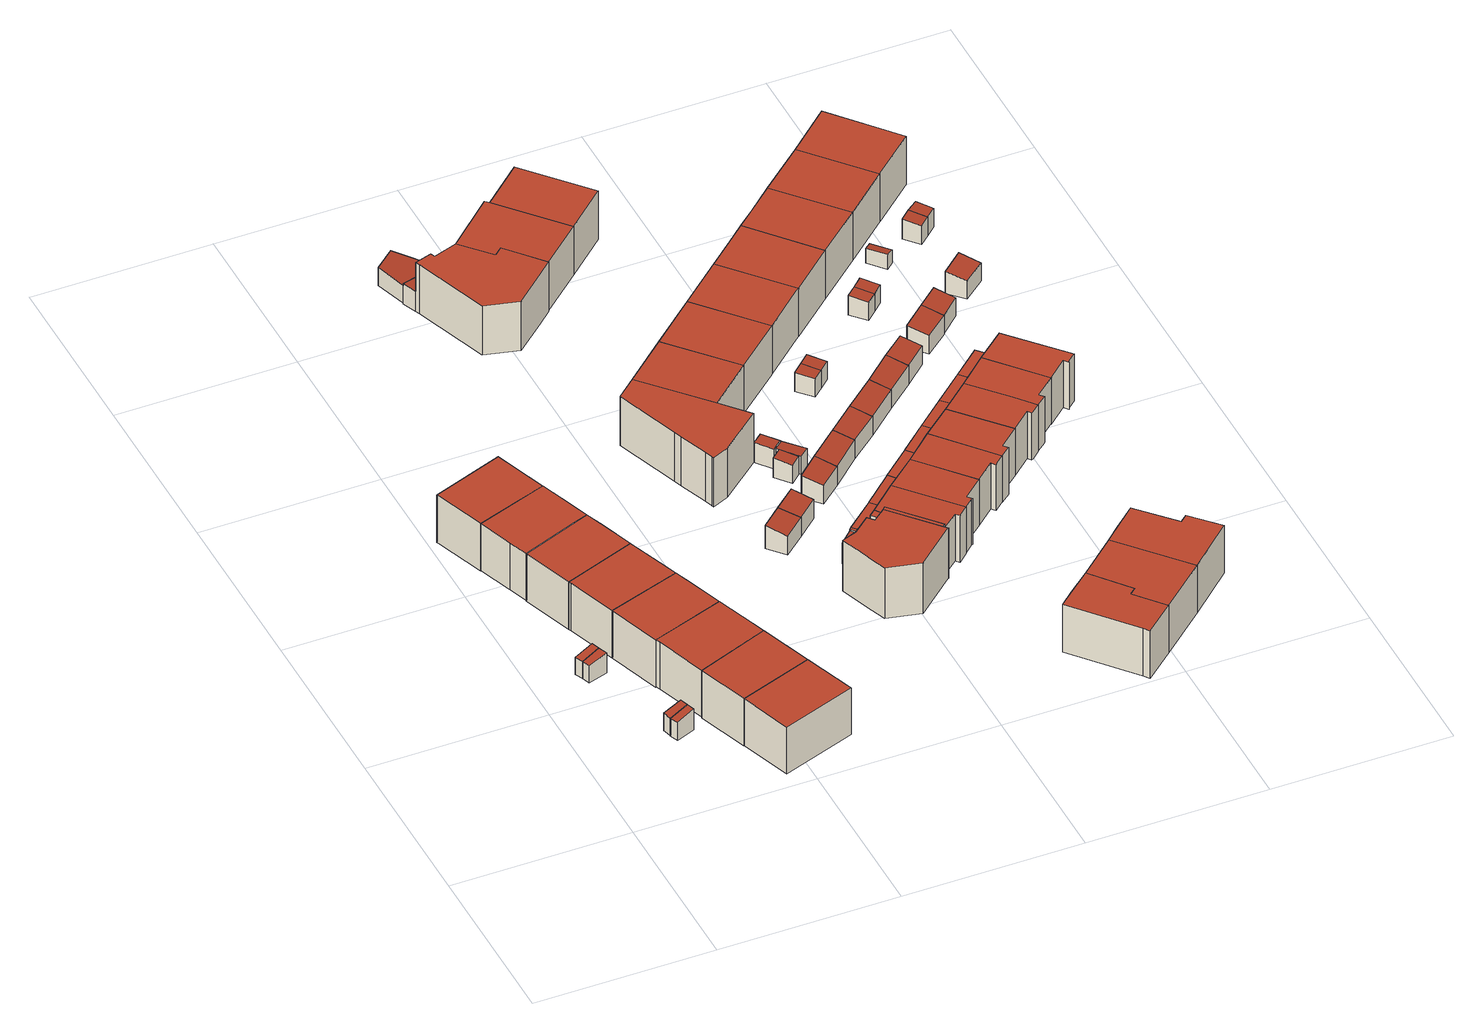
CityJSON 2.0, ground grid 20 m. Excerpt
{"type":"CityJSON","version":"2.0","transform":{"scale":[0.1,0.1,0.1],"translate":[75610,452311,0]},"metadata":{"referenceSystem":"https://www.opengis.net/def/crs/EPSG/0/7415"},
"CityObjects":{
"building1":{"type":"Building","attributes":{"Volume":5.31,"Dakoppervlakte":2.28,"Muuroppervlakte":15.42,"Vloeroppervlakte":2.25,"hoogte_Z_max_in_m_NAP":3.48,"GEB_DOEL":"onbekend","dateOfConstruction":"1925-01-01","measuredHeight":2.56},"geometry":[{"type":"Solid","lod":"2","boundaries":[[[[0,1,2,3]],[[4,5,6,7]],[[7,0,3,4]],[[3,2,5,4]],[[1,6,5,2]],[[7,6,1,0]]]],"semantics":{"surfaces":[{"type":"GroundSurface"},{"type":"RoofSurface"},{"type":"WallSurface"}],"values":[[0,1,2,2,2,2]]}}]},
"building2":{"type":"Building","attributes":{"Volume":5.34,"Dakoppervlakte":2.28,"Muuroppervlakte":15.51,"Vloeroppervlakte":2.25,"hoogte_Z_max_in_m_NAP":3.48,"GEB_DOEL":"onbekend","dateOfConstruction":"1925-01-01","measuredHeight":2.57},"geometry":[{"type":"Solid","lod":"2","boundaries":[[[[3,8,9,0]],[[7,10,11,4]],[[3,0,7,4]],[[10,7,0,9]],[[8,11,10,9]],[[8,3,4,11]]]],"semantics":{"surfaces":[{"type":"GroundSurface"},{"type":"RoofSurface"},{"type":"WallSurface"}],"values":[[0,1,2,2,2,2]]}}]},
"building3":{"type":"Building","attributes":{"Volume":5.48,"Dakoppervlakte":2.27,"Muuroppervlakte":15.92,"Vloeroppervlakte":2.25,"hoogte_Z_max_in_m_NAP":3.59,"GEB_DOEL":"onbekend","dateOfConstruction":"1925-01-01","measuredHeight":2.62},"geometry":[{"type":"Solid","lod":"2","boundaries":[[[[12,13,14,15]],[[16,17,18,19]],[[19,12,15,16]],[[17,16,15,14]],[[13,18,17,14]],[[13,12,19,18]]]],"semantics":{"surfaces":[{"type":"GroundSurface"},{"type":"RoofSurface"},{"type":"WallSurface"}],"values":[[0,1,2,2,2,2]]}}]},
"building4":{"type":"Building","attributes":{"Volume":5.57,"Dakoppervlakte":2.28,"Muuroppervlakte":16.17,"Vloeroppervlakte":2.25,"hoogte_Z_max_in_m_NAP":3.59,"GEB_DOEL":"onbekend","dateOfConstruction":"1925-01-01","measuredHeight":2.65},"geometry":[{"type":"Solid","lod":"2","boundaries":[[[[20,21,22,23]],[[19,24,25,16]],[[20,23,19,16]],[[23,22,24,19]],[[21,25,24,22]],[[16,25,21,20]]]],"semantics":{"surfaces":[{"type":"GroundSurface"},{"type":"RoofSurface"},{"type":"WallSurface"}],"values":[[0,1,2,2,2,2]]}}]},
"building5":{"type":"Building","attributes":{"Volume":320.53,"Dakoppervlakte":52.61,"Muuroppervlakte":179,"Vloeroppervlakte":52.61,"hoogte_Z_max_in_m_NAP":7.02,"GEB_DOEL":"woonfunctie","dateOfConstruction":"1925-01-01","measuredHeight":6.09},"geometry":[{"type":"Solid","lod":"2","boundaries":[[[[26,27,28,29,30,31,32]],[[33,34,35,36,37,38,39]],[[27,26,36,35,34,33,29,28]],[[26,32,37,36]],[[39,38,37,32,31,30]],[[30,29,33,39]]]],"semantics":{"surfaces":[{"type":"GroundSurface"},{"type":"RoofSurface"},{"type":"WallSurface"}],"values":[[0,1,2,2,2,2]]}}]},
"building6":{"type":"Building","attributes":{"Volume":328.09,"Dakoppervlakte":54.08,"Muuroppervlakte":180.2,"Vloeroppervlakte":54.08,"hoogte_Z_max_in_m_NAP":7.02,"GEB_DOEL":"woonfunctie","dateOfConstruction":"1925-01-01","measuredHeight":6.07},"geometry":[{"type":"Solid","lod":"2","boundaries":[[[[40,41,42,43,44,45,46]],[[47,48,49,33,39,50,51]],[[44,43,50,39]],[[43,42,51,50]],[[41,47,51,42]],[[44,39,33,45]],[[41,40,48,47]],[[40,46,45,33,49,48]]]],"semantics":{"surfaces":[{"type":"GroundSurface"},{"type":"RoofSurface"},{"type":"WallSurface"}],"values":[[0,1,2,2,2,2,2,2]]}}]},
"building7":{"type":"Building","attributes":{"Volume":317.93,"Dakoppervlakte":52.29,"Muuroppervlakte":178.38,"Vloeroppervlakte":52.29,"hoogte_Z_max_in_m_NAP":7.02,"GEB_DOEL":"woonfunctie","dateOfConstruction":"1925-01-01","measuredHeight":6.08},"geometry":[{"type":"Solid","lod":"2","boundaries":[[[[52,53,54,55,56,57]],[[51,58,59,60,48,47]],[[55,54,47,48]],[[54,53,51,47]],[[52,58,51,53]],[[52,57,59,58]],[[57,56,55,48,60,59]]]],"semantics":{"surfaces":[{"type":"GroundSurface"},{"type":"RoofSurface"},{"type":"WallSurface"}],"values":[[0,1,2,2,2,2,2]]}}]},
"building8":{"type":"Building","attributes":{"Volume":324.92,"Dakoppervlakte":53.29,"Muuroppervlakte":180.25,"Vloeroppervlakte":53.29,"hoogte_Z_max_in_m_NAP":7.02,"GEB_DOEL":"woonfunctie","dateOfConstruction":"1925-01-01","measuredHeight":6.1},"geometry":[{"type":"Solid","lod":"2","boundaries":[[[[61,62,63,52,57,64]],[[65,66,59,58,67,68]],[[57,52,58,59]],[[52,63,67,58]],[[62,68,67,63]],[[62,61,65,68]],[[61,64,57,59,66,65]]]],"semantics":{"surfaces":[{"type":"GroundSurface"},{"type":"RoofSurface"},{"type":"WallSurface"}],"values":[[0,1,2,2,2,2,2]]}}]},
"building9":{"type":"Building","attributes":{"Volume":323.5,"Dakoppervlakte":53.2,"Muuroppervlakte":179.83,"Vloeroppervlakte":53.2,"hoogte_Z_max_in_m_NAP":7.02,"GEB_DOEL":"woonfunctie","dateOfConstruction":"1925-01-01","measuredHeight":6.08},"geometry":[{"type":"Solid","lod":"2","boundaries":[[[[61,69,70,71,62]],[[72,73,65,68,74]],[[65,73,72,70,69,61]],[[62,68,65,61]],[[68,62,71,74]],[[74,71,70,72]]]],"semantics":{"surfaces":[{"type":"GroundSurface"},{"type":"RoofSurface"},{"type":"WallSurface"}],"values":[[0,1,2,2,2,2]]}}]},
"building10":{"type":"Building","attributes":{"Volume":336.1,"Dakoppervlakte":55.57,"Muuroppervlakte":182.38,"Vloeroppervlakte":55.58,"hoogte_Z_max_in_m_NAP":7.02,"GEB_DOEL":"woonfunctie","dateOfConstruction":"1925-01-01","measuredHeight":6.05},"geometry":[{"type":"Solid","lod":"2","boundaries":[[[[75,76,77,78,79]],[[72,74,80,81,82]],[[77,76,72,82]],[[75,74,72,76]],[[75,79,80,74]],[[78,81,80,79]],[[81,78,77,82]]]],"semantics":{"surfaces":[{"type":"GroundSurface"},{"type":"RoofSurface"},{"type":"WallSurface"}],"values":[[0,1,2,2,2,2,2]]}}]},
"building11":{"type":"Building","attributes":{"Volume":325.7,"Dakoppervlakte":53.54,"Muuroppervlakte":180.78,"Vloeroppervlakte":53.54,"hoogte_Z_max_in_m_NAP":7.02,"GEB_DOEL":"woonfunctie","dateOfConstruction":"1925-01-01","measuredHeight":6.08},"geometry":[{"type":"Solid","lod":"2","boundaries":[[[[83,84,85,86]],[[87,82,81,88]],[[86,82,87,83]],[[86,85,81,82]],[[84,88,81,85]],[[88,84,83,87]]]],"semantics":{"surfaces":[{"type":"GroundSurface"},{"type":"RoofSurface"},{"type":"WallSurface"}],"values":[[0,1,2,2,2,2]]}}]},
"building12":{"type":"Building","attributes":{"Volume":328.33,"Dakoppervlakte":54.3,"Muuroppervlakte":180.89,"Vloeroppervlakte":54.3,"hoogte_Z_max_in_m_NAP":7.02,"GEB_DOEL":"woonfunctie","dateOfConstruction":"1925-01-01","measuredHeight":6.05},"geometry":[{"type":"Solid","lod":"2","boundaries":[[[[89,90,91,92]],[[88,93,94,87]],[[90,87,94,91]],[[90,89,88,87]],[[92,93,88,89]],[[92,91,94,93]]]],"semantics":{"surfaces":[{"type":"GroundSurface"},{"type":"RoofSurface"},{"type":"WallSurface"}],"values":[[0,1,2,2,2,2]]}}]},
"building13":{"type":"Building","attributes":{"Volume":20.3,"Dakoppervlakte":7.83,"Muuroppervlakte":29.52,"Vloeroppervlakte":7.66,"hoogte_Z_max_in_m_NAP":3.73,"GEB_DOEL":"onbekend","dateOfConstruction":"1925-01-01","measuredHeight":2.92},"geometry":[{"type":"Solid","lod":"2","boundaries":[[[[95,96,97,98]],[[99,100,101,102]],[[95,98,100,99]],[[98,97,101,100]],[[96,102,101,97]],[[99,102,96,95]]]],"semantics":{"surfaces":[{"type":"GroundSurface"},{"type":"RoofSurface"},{"type":"WallSurface"}],"values":[[0,1,2,2,2,2]]}}]},
"building14":{"type":"Building","attributes":{"Volume":513,"Dakoppervlakte":95.55,"Muuroppervlakte":262.47,"Vloeroppervlakte":95.51,"hoogte_Z_max_in_m_NAP":7.23,"GEB_DOEL":"woonfunctie","dateOfConstruction":"1925-01-01","measuredHeight":6.28},"geometry":[{"type":"Solid","lod":"2","boundaries":[[[[103,104,105,106,107,108,109,110,111,112,113,114,115,116,117,118,119]],[[120,121,122,123,124,125,126,127,128,129,130]],[[131,132,133,134,135,136]],[[137,138,139,140]],[[124,123,110,109]],[[109,108,125,124]],[[108,107,140,126,125]],[[128,127,139,117,116]],[[128,116,115,129]],[[121,112,111,122]],[[110,123,122,111]],[[119,118,134,133]],[[136,105,104,131]],[[131,104,103,132]],[[119,133,132,103]],[[107,106,135,137,140]],[[138,134,118,117,139]],[[136,135,106,105]],[[138,137,135,134]],[[126,140,139,127]],[[114,130,129,115]],[[113,112,121,120,130,114]]]],"semantics":{"surfaces":[{"type":"GroundSurface"},{"type":"RoofSurface"},{"type":"WallSurface"}],"values":[[0,1,1,1,2,2,2,2,2,2,2,2,2,2,2,2,2,2,2,2,2,2]]}}]},
"building15":{"type":"Building","attributes":{"Volume":446.08,"Dakoppervlakte":71.32,"Muuroppervlakte":233.12,"Vloeroppervlakte":71.32,"hoogte_Z_max_in_m_NAP":7.19,"GEB_DOEL":"woonfunctie","dateOfConstruction":"1925-01-01","measuredHeight":6.25},"geometry":[{"type":"Solid","lod":"2","boundaries":[[[[141,142,143,144,145,146,147,148,149,150]],[[151,152,153,154,155,156,157,158,159,160]],[[146,145,151,160]],[[145,144,152,151]],[[144,143,153,152]],[[143,142,154,153]],[[142,141,155,154]],[[141,150,156,155]],[[150,149,157,156]],[[149,148,158,157]],[[158,148,147,159]],[[159,147,146,160]]]],"semantics":{"surfaces":[{"type":"GroundSurface"},{"type":"RoofSurface"},{"type":"WallSurface"}],"values":[[0,1,2,2,2,2,2,2,2,2,2,2]]}}]},
"building16":{"type":"Building","attributes":{"Volume":20.22,"Dakoppervlakte":7.83,"Muuroppervlakte":29.41,"Vloeroppervlakte":7.66,"hoogte_Z_max_in_m_NAP":3.73,"GEB_DOEL":"onbekend","dateOfConstruction":"1925-01-01","measuredHeight":2.91},"geometry":[{"type":"Solid","lod":"2","boundaries":[[[[96,95,161,162]],[[163,164,99,102]],[[96,162,163,102]],[[163,162,161,164]],[[95,99,164,161]],[[95,96,102,99]]]],"semantics":{"surfaces":[{"type":"GroundSurface"},{"type":"RoofSurface"},{"type":"WallSurface"}],"values":[[0,1,2,2,2,2]]}}]},
"building17":{"type":"Building","attributes":{"Volume":394.55,"Dakoppervlakte":64.43,"Muuroppervlakte":215.5,"Vloeroppervlakte":64.4,"hoogte_Z_max_in_m_NAP":7.43,"GEB_DOEL":"woonfunctie","dateOfConstruction":"1925-01-01","measuredHeight":6.51},"geometry":[{"type":"Solid","lod":"2","boundaries":[[[[165,166,167,168,169,170,171,172,173,174,175,176,177,178,179]],[[180,181,182,183,184,185,186,187,188,189,190,191]],[[192,193,194,195,196,197,198,199]],[[200,201,202,203]],[[204,205,206,207]],[[208,209,210,211]],[[165,179,182,181]],[[176,185,184,183,182,179,178,177]],[[176,175,186,185]],[[186,175,174,173,188,187]],[[188,173,172,189]],[[172,171,202,190,189]],[[167,166,195,194]],[[171,170,206,203,202]],[[206,170,169,207]],[[204,207,169,168,193]],[[204,193,192,205]],[[206,205,192,199,200,203]],[[197,209,208,198]],[[201,200,199,198,208,211]],[[196,195,166,165,181,180]],[[202,201,211,210,191,190]],[[209,197,196,180,191,210]],[[194,193,168,167]]]],"semantics":{"surfaces":[{"type":"GroundSurface"},{"type":"RoofSurface"},{"type":"WallSurface"}],"values":[[0,1,1,1,1,1,2,2,2,2,2,2,2,2,2,2,2,2,2,2,2,2,2,2]]}}]},
"building18":{"type":"Building","attributes":{"Volume":363.69,"Dakoppervlakte":58.41,"Muuroppervlakte":193.63,"Vloeroppervlakte":58.41,"hoogte_Z_max_in_m_NAP":7.19,"GEB_DOEL":"woonfunctie","dateOfConstruction":"1925-01-01","measuredHeight":6.23},"geometry":[{"type":"Solid","lod":"2","boundaries":[[[[212,213,214,215]],[[160,159,216,217]],[[212,215,159,160]],[[215,214,216,159]],[[216,214,213,217]],[[212,160,217,213]]]],"semantics":{"surfaces":[{"type":"GroundSurface"},{"type":"RoofSurface"},{"type":"WallSurface"}],"values":[[0,1,2,2,2,2]]}}]},
"building19":{"type":"Building","attributes":{"Volume":388.51,"Dakoppervlakte":62.36,"Muuroppervlakte":209.17,"Vloeroppervlakte":62.36,"hoogte_Z_max_in_m_NAP":7.23,"GEB_DOEL":"woonfunctie","dateOfConstruction":"1925-01-01","measuredHeight":6.23},"geometry":[{"type":"Solid","lod":"2","boundaries":[[[[218,219,220,221,222,223,224]],[[225,124,123,122,121,226,227]],[[221,124,225,222]],[[221,220,123,124]],[[219,218,121,122]],[[226,121,218,224]],[[223,227,226,224]],[[225,227,223,222]],[[122,123,220,219]]]],"semantics":{"surfaces":[{"type":"GroundSurface"},{"type":"RoofSurface"},{"type":"WallSurface"}],"values":[[0,1,2,2,2,2,2,2,2]]}}]},
"building20":{"type":"Building","attributes":{"Volume":7.3,"Dakoppervlakte":3.06,"Muuroppervlakte":17.08,"Vloeroppervlakte":3.05,"hoogte_Z_max_in_m_NAP":3.36,"GEB_DOEL":"onbekend","dateOfConstruction":"1925-01-01","measuredHeight":2.49},"geometry":[{"type":"Solid","lod":"2","boundaries":[[[[228,229,230,231]],[[232,233,234,235]],[[228,231,233,232]],[[231,230,234,233]],[[229,235,234,230]],[[235,229,228,232]]]],"semantics":{"surfaces":[{"type":"GroundSurface"},{"type":"RoofSurface"},{"type":"WallSurface"}],"values":[[0,1,2,2,2,2]]}}]},
"building21":{"type":"Building","attributes":{"Volume":16.89,"Dakoppervlakte":7.26,"Muuroppervlakte":31.63,"Vloeroppervlakte":7.24,"hoogte_Z_max_in_m_NAP":3.44,"GEB_DOEL":"onbekend","dateOfConstruction":"1925-01-01","measuredHeight":2.6},"geometry":[{"type":"Solid","lod":"2","boundaries":[[[[236,237,238,239,240,241,242,243,244,245]],[[246,247,248,249,250]],[[251,252,253,254,255]],[[245,247,246,236]],[[247,245,244,248]],[[244,243,249,248]],[[252,241,240,253]],[[240,239,254,253]],[[250,255,254,239,238,237]],[[251,255,250,249]],[[249,243,242,241,252,251]],[[236,246,250,237]]]],"semantics":{"surfaces":[{"type":"GroundSurface"},{"type":"RoofSurface"},{"type":"WallSurface"}],"values":[[0,1,1,2,2,2,2,2,2,2,2,2]]}}]},
"building22":{"type":"Building","attributes":{"Volume":20.75,"Dakoppervlakte":8.03,"Muuroppervlakte":29.91,"Vloeroppervlakte":7.85,"hoogte_Z_max_in_m_NAP":3.73,"GEB_DOEL":"onbekend","dateOfConstruction":"1925-01-01","measuredHeight":2.9},"geometry":[{"type":"Solid","lod":"2","boundaries":[[[[256,257,258,259]],[[260,261,262,263]],[[260,258,257,261]],[[257,256,262,261]],[[259,263,262,256]],[[263,259,258,260]]]],"semantics":{"surfaces":[{"type":"GroundSurface"},{"type":"RoofSurface"},{"type":"WallSurface"}],"values":[[0,1,2,2,2,2]]}}]},
"building23":{"type":"Building","attributes":{"Volume":227.95,"Dakoppervlakte":42.93,"Muuroppervlakte":169.58,"Vloeroppervlakte":42.93,"hoogte_Z_max_in_m_NAP":7.43,"GEB_DOEL":"woonfunctie","dateOfConstruction":"1925-01-01","measuredHeight":6.49},"geometry":[{"type":"Solid","lod":"2","boundaries":[[[[264,265,172,171,170,169,266,267,268,269,270]],[[271,272,273,274,203,202,275,276]],[[277,190,189,278]],[[207,206,279,280,281]],[[170,171,202,203,206]],[[265,264,271,276]],[[271,264,270,272]],[[269,268,279,274,273]],[[190,202,171,172,189]],[[172,265,276,278,189]],[[278,276,275,277]],[[190,277,275,202]],[[266,169,207,281]],[[207,169,170,206]],[[279,268,267,280]],[[280,267,266,281]],[[203,274,279,206]],[[273,272,270,269]]]],"semantics":{"surfaces":[{"type":"GroundSurface"},{"type":"RoofSurface"},{"type":"WallSurface"}],"values":[[0,1,1,1,2,2,2,2,2,2,2,2,2,2,2,2,2,2]]}}]},
"building24":{"type":"Building","attributes":{"Volume":383.01,"Dakoppervlakte":61.95,"Muuroppervlakte":197.02,"Vloeroppervlakte":61.95,"hoogte_Z_max_in_m_NAP":7.19,"GEB_DOEL":"woonfunctie","dateOfConstruction":"1925-01-01","measuredHeight":6.18},"geometry":[{"type":"Solid","lod":"2","boundaries":[[[[214,213,282,283,284]],[[216,285,286,287,217]],[[213,214,216,217]],[[216,214,284,283,286,285]],[[282,287,286,283]],[[282,213,217,287]]]],"semantics":{"surfaces":[{"type":"GroundSurface"},{"type":"RoofSurface"},{"type":"WallSurface"}],"values":[[0,1,2,2,2,2]]}}]},
"building25":{"type":"Building","attributes":{"Volume":28.8,"Dakoppervlakte":11.11,"Muuroppervlakte":36.55,"Vloeroppervlakte":10.86,"hoogte_Z_max_in_m_NAP":3.73,"GEB_DOEL":"onbekend","dateOfConstruction":"1925-01-01","measuredHeight":2.91},"geometry":[{"type":"Solid","lod":"2","boundaries":[[[[288,289,259,258]],[[290,291,260,263]],[[259,289,290,263]],[[290,289,288,291]],[[258,260,291,288]],[[258,259,263,260]]]],"semantics":{"surfaces":[{"type":"GroundSurface"},{"type":"RoofSurface"},{"type":"WallSurface"}],"values":[[0,1,2,2,2,2]]}}]},
"building26":{"type":"Building","attributes":{"Volume":237.16,"Dakoppervlakte":45.53,"Muuroppervlakte":164.41,"Vloeroppervlakte":45.53,"hoogte_Z_max_in_m_NAP":6.94,"GEB_DOEL":"woonfunctie","dateOfConstruction":"1925-01-01","measuredHeight":5.95},"geometry":[{"type":"Solid","lod":"2","boundaries":[[[[292,293,294,295,296,297,298,299,300,301]],[[302,303,304,305,306,274,273]],[[307,308,309,280,279]],[[294,293,273,274,279]],[[292,301,303,302]],[[300,304,303,301]],[[305,304,300,299]],[[306,305,299,298,307]],[[295,294,279,280]],[[307,298,297,308]],[[308,297,296,309]],[[295,280,309,296]],[[274,306,307,279]],[[273,293,292,302]]]],"semantics":{"surfaces":[{"type":"GroundSurface"},{"type":"RoofSurface"},{"type":"WallSurface"}],"values":[[0,1,1,2,2,2,2,2,2,2,2,2,2,2]]}}]},
"building27":{"type":"Building","attributes":{"Volume":343.63,"Dakoppervlakte":55.14,"Muuroppervlakte":188.96,"Vloeroppervlakte":55.14,"hoogte_Z_max_in_m_NAP":7.23,"GEB_DOEL":"woonfunctie","dateOfConstruction":"1925-01-01","measuredHeight":6.23},"geometry":[{"type":"Solid","lod":"2","boundaries":[[[[223,310,311,224]],[[227,226,312,313]],[[223,224,226,227]],[[312,226,224,311]],[[310,313,312,311]],[[310,223,227,313]]]],"semantics":{"surfaces":[{"type":"GroundSurface"},{"type":"RoofSurface"},{"type":"WallSurface"}],"values":[[0,1,2,2,2,2]]}}]},
"building28":{"type":"Building","attributes":{"Volume":286.66,"Dakoppervlakte":46.97,"Muuroppervlakte":181.74,"Vloeroppervlakte":46.97,"hoogte_Z_max_in_m_NAP":7.1,"GEB_DOEL":"woonfunctie","dateOfConstruction":"1925-01-01","measuredHeight":6.1},"geometry":[{"type":"Solid","lod":"2","boundaries":[[[[314,315,316,317,318,319,320,321]],[[322,323,324,325,326,327,328,329]],[[320,319,327,326]],[[316,315,323,322]],[[315,314,324,323]],[[314,321,325,324]],[[320,326,325,321]],[[317,316,322,329]],[[327,319,318,317,329,328]]]],"semantics":{"surfaces":[{"type":"GroundSurface"},{"type":"RoofSurface"},{"type":"WallSurface"}],"values":[[0,1,2,2,2,2,2,2,2]]}}]},
"building29":{"type":"Building","attributes":{"Volume":26.26,"Dakoppervlakte":10.18,"Muuroppervlakte":34.4,"Vloeroppervlakte":9.96,"hoogte_Z_max_in_m_NAP":3.73,"GEB_DOEL":"onbekend","dateOfConstruction":"1925-01-01","measuredHeight":2.9},"geometry":[{"type":"Solid","lod":"2","boundaries":[[[[288,330,331,289]],[[291,290,332,333]],[[288,289,290,291]],[[289,331,332,290]],[[330,333,332,331]],[[333,330,288,291]]]],"semantics":{"surfaces":[{"type":"GroundSurface"},{"type":"RoofSurface"},{"type":"WallSurface"}],"values":[[0,1,2,2,2,2]]}}]},
"building30":{"type":"Building","attributes":{"Volume":230.56,"Dakoppervlakte":44.11,"Muuroppervlakte":163.33,"Vloeroppervlakte":44.11,"hoogte_Z_max_in_m_NAP":6.94,"GEB_DOEL":"woonfunctie","dateOfConstruction":"1925-01-01","measuredHeight":5.96},"geometry":[{"type":"Solid","lod":"2","boundaries":[[[[299,298,297,334,335,336,337,338,339,340]],[[341,342,343,344,306,305,345]],[[308,307,346,347,348]],[[299,340,345,305]],[[345,340,339,341]],[[343,342,341,339,338,337]],[[344,343,337,336,346]],[[297,298,307,308]],[[346,336,335,347]],[[347,335,334,297,308,348]],[[306,344,346,307]],[[298,299,305,306,307]]]],"semantics":{"surfaces":[{"type":"GroundSurface"},{"type":"RoofSurface"},{"type":"WallSurface"}],"values":[[0,1,1,2,2,2,2,2,2,2,2,2]]}}]},
"building31":{"type":"Building","attributes":{"Volume":365.06,"Dakoppervlakte":58.84,"Muuroppervlakte":193.51,"Vloeroppervlakte":58.84,"hoogte_Z_max_in_m_NAP":7.19,"GEB_DOEL":"woonfunctie","dateOfConstruction":"1925-01-01","measuredHeight":6.2},"geometry":[{"type":"Solid","lod":"2","boundaries":[[[[283,282,349,350,351]],[[352,287,286,353,354]],[[287,282,283,286]],[[286,283,351,350,354,353]],[[349,352,354,350]],[[282,287,352,349]]]],"semantics":{"surfaces":[{"type":"GroundSurface"},{"type":"RoofSurface"},{"type":"WallSurface"}],"values":[[0,1,2,2,2,2]]}}]},
"building32":{"type":"Building","attributes":{"Volume":7.81,"Dakoppervlakte":3.27,"Muuroppervlakte":17.64,"Vloeroppervlakte":3.25,"hoogte_Z_max_in_m_NAP":3.53,"GEB_DOEL":"onbekend","dateOfConstruction":"1925-01-01","measuredHeight":2.53},"geometry":[{"type":"Solid","lod":"2","boundaries":[[[[355,356,357,358]],[[359,360,361,362]],[[358,362,361,355]],[[358,357,359,362]],[[356,360,359,357]],[[361,360,356,355]]]],"semantics":{"surfaces":[{"type":"GroundSurface"},{"type":"RoofSurface"},{"type":"WallSurface"}],"values":[[0,1,2,2,2,2]]}}]},
"building33":{"type":"Building","attributes":{"Volume":7.96,"Dakoppervlakte":3.27,"Muuroppervlakte":17.99,"Vloeroppervlakte":3.25,"hoogte_Z_max_in_m_NAP":3.54,"GEB_DOEL":"onbekend","dateOfConstruction":"1925-01-01","measuredHeight":2.57},"geometry":[{"type":"Solid","lod":"2","boundaries":[[[[355,363,364,356]],[[361,360,365,366]],[[355,356,360,361]],[[365,360,356,364]],[[363,366,365,364]],[[363,355,361,366]]]],"semantics":{"surfaces":[{"type":"GroundSurface"},{"type":"RoofSurface"},{"type":"WallSurface"}],"values":[[0,1,2,2,2,2]]}}]},
"building34":{"type":"Building","attributes":{"Volume":358.89,"Dakoppervlakte":58.74,"Muuroppervlakte":198.46,"Vloeroppervlakte":58.74,"hoogte_Z_max_in_m_NAP":7.1,"GEB_DOEL":"woonfunctie","dateOfConstruction":"1925-01-01","measuredHeight":6.11},"geometry":[{"type":"Solid","lod":"2","boundaries":[[[[314,321,320,319,367,368]],[[369,327,326,325,324,370]],[[319,320,326,327]],[[321,314,324,325]],[[314,368,370,324]],[[367,369,370,368]],[[325,326,320,321]],[[367,319,327,369]]]],"semantics":{"surfaces":[{"type":"GroundSurface"},{"type":"RoofSurface"},{"type":"WallSurface"}],"values":[[0,1,2,2,2,2,2,2]]}}]},
"building35":{"type":"Building","attributes":{"Volume":28.98,"Dakoppervlakte":11.19,"Muuroppervlakte":36.68,"Vloeroppervlakte":10.94,"hoogte_Z_max_in_m_NAP":3.73,"GEB_DOEL":"onbekend","dateOfConstruction":"1925-01-01","measuredHeight":2.91},"geometry":[{"type":"Solid","lod":"2","boundaries":[[[[330,371,372,331]],[[333,332,373,374]],[[330,331,332,333]],[[331,372,373,332]],[[371,374,373,372]],[[371,330,333,374]]]],"semantics":{"surfaces":[{"type":"GroundSurface"},{"type":"RoofSurface"},{"type":"WallSurface"}],"values":[[0,1,2,2,2,2]]}}]},
"building36":{"type":"Building","attributes":{"Volume":232.27,"Dakoppervlakte":43.99,"Muuroppervlakte":164.74,"Vloeroppervlakte":43.99,"hoogte_Z_max_in_m_NAP":6.94,"GEB_DOEL":"woonfunctie","dateOfConstruction":"1925-01-01","measuredHeight":6.01},"geometry":[{"type":"Solid","lod":"2","boundaries":[[[[375,376,377,378,379,380,381,382]],[[343,383,384,385,386,344]],[[346,387,388,347]],[[343,375,382,383]],[[383,382,381,384]],[[385,384,381,380]],[[385,380,379,387,386]],[[388,378,377,347]],[[347,377,376,346]],[[387,379,378,388]],[[344,386,387,346]],[[376,375,343,344,346]]]],"semantics":{"surfaces":[{"type":"GroundSurface"},{"type":"RoofSurface"},{"type":"WallSurface"}],"values":[[0,1,1,2,2,2,2,2,2,2,2,2]]}}]},
"building37":{"type":"Building","attributes":{"Volume":366.94,"Dakoppervlakte":59.21,"Muuroppervlakte":193.79,"Vloeroppervlakte":59.21,"hoogte_Z_max_in_m_NAP":7.19,"GEB_DOEL":"woonfunctie","dateOfConstruction":"1925-01-01","measuredHeight":6.2},"geometry":[{"type":"Solid","lod":"2","boundaries":[[[[389,350,349,390,391]],[[352,354,392,393,394]],[[349,350,354,352]],[[389,392,354,350]],[[391,393,392,389]],[[349,352,394,393,391,390]]]],"semantics":{"surfaces":[{"type":"GroundSurface"},{"type":"RoofSurface"},{"type":"WallSurface"}],"values":[[0,1,2,2,2,2]]}}]},
"building38":{"type":"Building","attributes":{"Volume":26.52,"Dakoppervlakte":10.34,"Muuroppervlakte":34.54,"Vloeroppervlakte":10.11,"hoogte_Z_max_in_m_NAP":3.73,"GEB_DOEL":"onbekend","dateOfConstruction":"1925-01-01","measuredHeight":2.88},"geometry":[{"type":"Solid","lod":"2","boundaries":[[[[371,395,396,372]],[[374,373,397,398]],[[371,372,373,374]],[[372,396,397,373]],[[397,396,395,398]],[[371,374,398,395]]]],"semantics":{"surfaces":[{"type":"GroundSurface"},{"type":"RoofSurface"},{"type":"WallSurface"}],"values":[[0,1,2,2,2,2]]}}]},
"building39":{"type":"Building","attributes":{"Volume":237.45,"Dakoppervlakte":45.08,"Muuroppervlakte":164.92,"Vloeroppervlakte":45.08,"hoogte_Z_max_in_m_NAP":6.94,"GEB_DOEL":"woonfunctie","dateOfConstruction":"1925-01-01","measuredHeight":6},"geometry":[{"type":"Solid","lod":"2","boundaries":[[[[379,378,399,400,401,402,403,404,405,380]],[[385,406,407,408,409,410,411,386]],[[388,387,412,413]],[[380,405,406,385]],[[406,405,404,407]],[[409,408,407,404,403,402]],[[402,401,410,409]],[[410,401,400,412,411]],[[378,388,413,399]],[[388,378,379,387]],[[412,400,399,413]],[[386,411,412,387]],[[379,380,385,386,387]]]],"semantics":{"surfaces":[{"type":"GroundSurface"},{"type":"RoofSurface"},{"type":"WallSurface"}],"values":[[0,1,1,2,2,2,2,2,2,2,2,2,2]]}}]},
"building40":{"type":"Building","attributes":{"Volume":350.68,"Dakoppervlakte":57.4,"Muuroppervlakte":197.7,"Vloeroppervlakte":57.4,"hoogte_Z_max_in_m_NAP":7.1,"GEB_DOEL":"woonfunctie","dateOfConstruction":"1925-01-01","measuredHeight":6.11},"geometry":[{"type":"Solid","lod":"2","boundaries":[[[[367,414,415,416,417,418,368]],[[369,370,419,420,421,422,423]],[[368,418,419,370]],[[417,416,421,420]],[[421,416,415,422]],[[422,415,414,367,369,423]],[[418,417,420,419]],[[369,367,368,370]]]],"semantics":{"surfaces":[{"type":"GroundSurface"},{"type":"RoofSurface"},{"type":"WallSurface"}],"values":[[0,1,2,2,2,2,2,2]]}}]},
"building41":{"type":"Building","attributes":{"Volume":20.99,"Dakoppervlakte":8.18,"Muuroppervlakte":30.01,"Vloeroppervlakte":8,"hoogte_Z_max_in_m_NAP":3.72,"GEB_DOEL":"onbekend","dateOfConstruction":"1925-01-01","measuredHeight":2.89},"geometry":[{"type":"Solid","lod":"2","boundaries":[[[[395,424,425,396]],[[398,397,426,427]],[[395,396,397,398]],[[396,425,426,397]],[[424,427,426,425]],[[395,398,427,424]]]],"semantics":{"surfaces":[{"type":"GroundSurface"},{"type":"RoofSurface"},{"type":"WallSurface"}],"values":[[0,1,2,2,2,2]]}}]},
"building42":{"type":"Building","attributes":{"Volume":231.72,"Dakoppervlakte":44.58,"Muuroppervlakte":164.19,"Vloeroppervlakte":44.58,"hoogte_Z_max_in_m_NAP":6.94,"GEB_DOEL":"woonfunctie","dateOfConstruction":"1925-01-01","measuredHeight":5.96},"geometry":[{"type":"Solid","lod":"2","boundaries":[[[[428,429,430,431,432,433,434,435,436,437]],[[438,411,410,409,439,440,441,442]],[[413,412,443,444]],[[432,431,409,410]],[[409,431,430,429,440,439]],[[428,441,440,429]],[[428,437,442,441]],[[438,442,437,436,443]],[[413,444,435,434]],[[434,433,412,413]],[[435,444,443,436]],[[411,438,443,412]],[[433,432,410,411,412]]]],"semantics":{"surfaces":[{"type":"GroundSurface"},{"type":"RoofSurface"},{"type":"WallSurface"}],"values":[[0,1,1,2,2,2,2,2,2,2,2,2,2]]}}]},
"building43":{"type":"Building","attributes":{"Volume":368.91,"Dakoppervlakte":59.74,"Muuroppervlakte":193.81,"Vloeroppervlakte":59.74,"hoogte_Z_max_in_m_NAP":7.19,"GEB_DOEL":"woonfunctie","dateOfConstruction":"1925-01-01","measuredHeight":6.18},"geometry":[{"type":"Solid","lod":"2","boundaries":[[[[389,391,445,446,447]],[[393,392,448,449,450]],[[391,389,392,393]],[[447,448,392,389]],[[446,449,448,447]],[[446,445,391,393,450,449]]]],"semantics":{"surfaces":[{"type":"GroundSurface"},{"type":"RoofSurface"},{"type":"WallSurface"}],"values":[[0,1,2,2,2,2]]}}]},
"building44":{"type":"Building","attributes":{"Volume":8,"Dakoppervlakte":3.3,"Muuroppervlakte":18,"Vloeroppervlakte":3.28,"hoogte_Z_max_in_m_NAP":3.53,"GEB_DOEL":"onbekend","dateOfConstruction":"1925-01-01","measuredHeight":2.57},"geometry":[{"type":"Solid","lod":"2","boundaries":[[[[451,452,453,454]],[[455,456,457,458]],[[451,454,458,457]],[[454,453,455,458]],[[452,456,455,453]],[[457,456,452,451]]]],"semantics":{"surfaces":[{"type":"GroundSurface"},{"type":"RoofSurface"},{"type":"WallSurface"}],"values":[[0,1,2,2,2,2]]}}]},
"building45":{"type":"Building","attributes":{"Volume":7.84,"Dakoppervlakte":3.3,"Muuroppervlakte":17.64,"Vloeroppervlakte":3.28,"hoogte_Z_max_in_m_NAP":3.53,"GEB_DOEL":"onbekend","dateOfConstruction":"1925-01-01","measuredHeight":2.52},"geometry":[{"type":"Solid","lod":"2","boundaries":[[[[452,451,459,460]],[[461,462,457,456]],[[452,460,461,456]],[[461,460,459,462]],[[462,459,451,457]],[[451,452,456,457]]]],"semantics":{"surfaces":[{"type":"GroundSurface"},{"type":"RoofSurface"},{"type":"WallSurface"}],"values":[[0,1,2,2,2,2]]}}]},
"building46":{"type":"Building","attributes":{"Volume":22.24,"Dakoppervlakte":8.64,"Muuroppervlakte":31.06,"Vloeroppervlakte":8.45,"hoogte_Z_max_in_m_NAP":3.72,"GEB_DOEL":"onbekend","dateOfConstruction":"1925-01-01","measuredHeight":2.89},"geometry":[{"type":"Solid","lod":"2","boundaries":[[[[463,464,465,466]],[[467,468,469,470]],[[467,465,464,468]],[[464,463,469,468]],[[466,470,469,463]],[[470,466,465,467]]]],"semantics":{"surfaces":[{"type":"GroundSurface"},{"type":"RoofSurface"},{"type":"WallSurface"}],"values":[[0,1,2,2,2,2]]}}]},
"building47":{"type":"Building","attributes":{"Volume":228.09,"Dakoppervlakte":43.32,"Muuroppervlakte":163.97,"Vloeroppervlakte":43.32,"hoogte_Z_max_in_m_NAP":6.94,"GEB_DOEL":"woonfunctie","dateOfConstruction":"1925-01-01","measuredHeight":6.01},"geometry":[{"type":"Solid","lod":"2","boundaries":[[[[471,472,473,474,475,476,477,478,479]],[[480,438,442,481,482,483,484]],[[444,443,485,486]],[[471,479,481,442]],[[479,478,482,481]],[[484,483,482,478,477,476]],[[480,484,476,475,485]],[[473,444,486,474]],[[473,472,443,444]],[[474,486,485,475]],[[438,480,485,443]],[[442,438,443,472,471]]]],"semantics":{"surfaces":[{"type":"GroundSurface"},{"type":"RoofSurface"},{"type":"WallSurface"}],"values":[[0,1,1,2,2,2,2,2,2,2,2,2]]}}]},
"building48":{"type":"Building","attributes":{"Volume":18.6,"Dakoppervlakte":7.32,"Muuroppervlakte":27.93,"Vloeroppervlakte":7.16,"hoogte_Z_max_in_m_NAP":3.72,"GEB_DOEL":"onbekend","dateOfConstruction":"1925-01-01","measuredHeight":2.86},"geometry":[{"type":"Solid","lod":"2","boundaries":[[[[487,488,489,490]],[[491,492,467,470]],[[487,490,491,470]],[[491,490,489,492]],[[488,467,492,489]],[[488,487,470,467]]]],"semantics":{"surfaces":[{"type":"GroundSurface"},{"type":"RoofSurface"},{"type":"WallSurface"}],"values":[[0,1,2,2,2,2]]}}]},
"building49":{"type":"Building","attributes":{"Volume":371.37,"Dakoppervlakte":59.85,"Muuroppervlakte":194.89,"Vloeroppervlakte":59.85,"hoogte_Z_max_in_m_NAP":7.19,"GEB_DOEL":"woonfunctie","dateOfConstruction":"1925-01-01","measuredHeight":6.21},"geometry":[{"type":"Solid","lod":"2","boundaries":[[[[446,493,494,447]],[[449,448,495,496]],[[446,447,448,449]],[[447,494,495,448]],[[493,496,495,494]],[[446,449,496,493]]]],"semantics":{"surfaces":[{"type":"GroundSurface"},{"type":"RoofSurface"},{"type":"WallSurface"}],"values":[[0,1,2,2,2,2]]}}]},
"building50":{"type":"Building","attributes":{"Volume":4.76,"Dakoppervlakte":2.73,"Muuroppervlakte":12.57,"Vloeroppervlakte":2.68,"hoogte_Z_max_in_m_NAP":2.9,"GEB_DOEL":"onbekend","dateOfConstruction":"1925-01-01","measuredHeight":1.88},"geometry":[{"type":"Solid","lod":"2","boundaries":[[[[497,498,499,500]],[[501,502,503,504]],[[497,500,504,503]],[[504,500,499,501]],[[498,502,501,499]],[[498,497,503,502]]]],"semantics":{"surfaces":[{"type":"GroundSurface"},{"type":"RoofSurface"},{"type":"WallSurface"}],"values":[[0,1,2,2,2,2]]}}]},
"building51":{"type":"Building","attributes":{"Volume":19.43,"Dakoppervlakte":7.7,"Muuroppervlakte":28.63,"Vloeroppervlakte":7.53,"hoogte_Z_max_in_m_NAP":3.72,"GEB_DOEL":"onbekend","dateOfConstruction":"1925-01-01","measuredHeight":2.83},"geometry":[{"type":"Solid","lod":"2","boundaries":[[[[505,506,507,508]],[[509,510,511,512]],[[509,507,506,510]],[[506,505,511,510]],[[508,512,511,505]],[[509,512,508,507]]]],"semantics":{"surfaces":[{"type":"GroundSurface"},{"type":"RoofSurface"},{"type":"WallSurface"}],"values":[[0,1,2,2,2,2]]}}]},
"building52":{"type":"Building","attributes":{"Volume":369.06,"Dakoppervlakte":59.43,"Muuroppervlakte":194.46,"Vloeroppervlakte":59.43,"hoogte_Z_max_in_m_NAP":7.19,"GEB_DOEL":"woonfunctie","dateOfConstruction":"1925-01-01","measuredHeight":6.21},"geometry":[{"type":"Solid","lod":"2","boundaries":[[[[513,514,515,494,493]],[[516,517,518,496,495]],[[493,494,495,496]],[[517,516,495,494,515,514]],[[513,518,517,514]],[[493,496,518,513]]]],"semantics":{"surfaces":[{"type":"GroundSurface"},{"type":"RoofSurface"},{"type":"WallSurface"}],"values":[[0,1,2,2,2,2]]}}]},
"building53":{"type":"Building","attributes":{"Volume":7.66,"Dakoppervlakte":3.1,"Muuroppervlakte":17.68,"Vloeroppervlakte":3.08,"hoogte_Z_max_in_m_NAP":3.53,"GEB_DOEL":"onbekend","dateOfConstruction":"1925-01-01","measuredHeight":2.6},"geometry":[{"type":"Solid","lod":"2","boundaries":[[[[519,520,521,522]],[[523,524,525,526]],[[526,525,519,522]],[[522,521,523,526]],[[523,521,520,524]],[[525,524,520,519]]]],"semantics":{"surfaces":[{"type":"GroundSurface"},{"type":"RoofSurface"},{"type":"WallSurface"}],"values":[[0,1,2,2,2,2]]}}]},
"building54":{"type":"Building","attributes":{"Volume":7.7,"Dakoppervlakte":3.1,"Muuroppervlakte":17.78,"Vloeroppervlakte":3.08,"hoogte_Z_max_in_m_NAP":3.53,"GEB_DOEL":"onbekend","dateOfConstruction":"1925-01-01","measuredHeight":2.62},"geometry":[{"type":"Solid","lod":"2","boundaries":[[[[519,527,528,520]],[[529,530,525,524]],[[519,520,524,525]],[[520,528,529,524]],[[527,530,529,528]],[[525,530,527,519]]]],"semantics":{"surfaces":[{"type":"GroundSurface"},{"type":"RoofSurface"},{"type":"WallSurface"}],"values":[[0,1,2,2,2,2]]}}]}
},
"vertices":[
[53,236,9],[49,245,9],[71,253,9],[74,244,9],[74,244,35],[71,253,35],[49,245,31],[53,236,31],
[78,234,9],[56,227,9],[56,227,31],[78,234,35],
[95,119,10],[92,129,10],[114,136,10],[117,127,10],[117,127,36],[114,136,36],[92,129,32],[95,119,32],
[117,127,9],[120,118,9],[99,110,9],[95,119,9],[99,110,32],[120,118,36],
[89,516,9],[95,498,9],[96,495,9],[110,457,9],[30,429,9],[10,485,9],[9,487,9],[110,457,70],[96,495,70],[95,498,70],[89,516,70],[9,487,70],[10,485,70],[30,429,70],
[131,398,10],[115,392,10],[52,368,10],[44,390,10],[30,429,10],[110,457,10],[124,419,10],[115,392,70],[131,398,70],[124,419,70],[44,390,70],[52,368,70],
[72,311,9],[52,368,9],[115,392,9],[131,398,9],[139,378,9],[152,340,9],[72,311,70],[152,340,70],[139,378,70],
[174,280,9],[93,253,9],[73,309,9],[166,301,9],[174,280,70],[166,301,70],[73,309,70],[93,253,70],
[181,260,9],[195,222,9],[113,194,9],[195,222,70],[181,260,70],[113,194,70],
[113,194,10],[195,222,10],[216,163,10],[135,132,10],[115,189,10],[115,189,70],[135,132,70],[216,163,70],
[237,104,9],[155,75,9],[135,132,9],[216,163,9],[237,104,70],[155,75,70],
[155,75,10],[237,104,10],[258,46,10],[175,17,10],[175,17,70],[258,46,70],
[324,366,8],[341,348,8],[317,327,8],[301,346,8],[324,366,37],[301,346,37],[317,327,32],[341,348,32],
[121,873,9],[144,894,9],[178,852,9],[152,844,9],[157,827,9],[159,822,9],[186,831,9],[215,799,9],[224,807,9],[258,767,9],[242,753,9],[208,723,9],[170,733,9],[140,817,9],[138,821,9],[132,837,9],[132,838,9],[242,753,72],[258,767,72],[224,807,72],[215,799,72],[186,831,72],[159,822,72],[157,827,72],[138,821,72],[140,817,72],[170,733,72],[208,723,72],[144,894,30],[121,873,32],[132,838,32],[132,837,32],[152,844,31],[178,852,29],[152,844,33],[132,837,35],[138,821,35],[157,827,33],
[280,427,9],[277,436,9],[265,468,9],[262,477,9],[236,549,9],[258,568,9],[319,500,9],[345,470,9],[299,432,9],[281,424,9],[236,549,72],[262,477,72],[265,468,72],[277,436,72],[280,427,72],[281,424,72],[299,432,72],[345,470,72],[319,500,72],[258,568,72],
[348,387,8],[364,368,8],[364,368,32],[348,387,37],
[360,259,9],[375,272,9],[360,292,9],[374,304,9],[376,306,9],[393,288,9],[399,280,9],[442,231,9],[446,227,9],[445,227,9],[401,188,9],[363,197,9],[357,213,9],[353,225,9],[343,253,9],[379,275,74],[360,259,74],[343,253,74],[353,225,74],[357,213,74],[363,197,74],[401,188,74],[445,227,74],[446,227,74],[442,231,74],[399,280,74],[385,268,74],[390,286,37],[374,304,37],[360,292,35],[375,272,35],[379,275,35],[380,274,35],[387,280,36],[386,282,36],[386,282,69],[393,274,69],[399,280,69],[393,288,69],[374,304,39],[390,286,39],[393,288,39],[376,306,39],[387,280,46],[380,274,46],[385,268,46],[393,274,46],
[258,568,10],[306,610,10],[367,542,10],[319,500,10],[367,542,72],[306,610,72],
[258,767,10],[224,807,10],[215,799,10],[186,831,10],[239,879,10],[243,875,10],[303,807,10],[239,879,72],[303,807,72],[243,875,72],
[364,451,9],[378,435,9],[367,425,9],[353,441,9],[364,451,34],[353,441,34],[367,425,32],[378,435,32],
[381,435,8],[363,457,8],[362,456,8],[360,454,8],[346,471,8],[357,480,8],[371,465,8],[371,464,8],[373,466,8],[392,445,8],[381,435,31],[392,445,30],[373,466,30],[371,464,30],[363,457,31],[371,464,33],[357,480,34],[346,471,34],[360,454,33],[363,457,33],
[382,384,8],[366,402,8],[390,424,8],[406,405,8],[390,424,37],[366,402,37],[382,384,32],[406,405,32],
[463,249,9],[445,234,9],[407,333,9],[408,334,9],[424,316,9],[478,255,9],[467,245,9],[463,249,69],[467,245,69],[478,255,69],[424,316,69],[402,283,69],[445,234,69],[402,283,74],[445,234,74],[424,316,39],[408,334,39],[407,333,39],
[357,655,10],[418,586,10],[417,585,10],[417,585,72],[418,586,72],[357,655,72],
[423,453,8],[439,435,8],[439,435,32],[423,453,37],
[487,263,10],[478,255,10],[424,316,10],[408,334,10],[439,362,10],[442,365,10],[458,345,10],[507,288,10],[485,269,10],[489,264,10],[487,263,69],[489,264,69],[485,269,69],[507,288,69],[458,345,69],[458,345,39],[442,365,39],[439,362,39],
[288,915,10],[348,847,10],[348,847,72],[288,915,72],
[596,31,10],[563,3,10],[558,9,10],[501,76,10],[517,90,10],[542,111,10],[576,69,10],[569,63,10],[558,9,71],[563,3,71],[596,31,71],[569,63,71],[576,69,71],[542,111,71],[517,90,71],[501,76,71],
[454,480,8],[470,461,8],[470,461,32],[454,480,37],
[473,392,10],[474,393,10],[490,374,10],[543,312,10],[534,304,10],[532,302,10],[528,307,10],[532,302,69],[534,304,69],[543,312,69],[490,374,69],[528,307,69],[490,374,39],[474,393,39],[473,392,39],
[405,697,10],[466,628,10],[462,625,10],[405,697,72],[462,625,72],[466,628,72],
[438,562,10],[453,546,10],[442,536,10],[427,552,10],[442,536,33],[453,546,33],[438,562,35],[427,552,35],
[449,572,10],[464,556,10],[464,556,33],[449,572,35],
[584,148,10],[647,76,10],[584,148,71],[647,76,71],
[488,509,8],[504,491,8],[504,491,32],[488,509,37],
[543,312,9],[490,374,9],[474,393,9],[505,421,9],[522,401,9],[572,345,9],[550,326,9],[554,321,9],[554,321,69],[550,326,69],[572,345,69],[522,401,69],[522,401,39],[505,421,39],
[514,670,10],[434,722,10],[454,740,10],[514,670,72],[454,740,72],[434,722,72],
[519,537,8],[535,518,8],[535,518,32],[519,537,37],
[537,449,9],[555,430,9],[590,391,9],[608,369,9],[599,361,9],[597,360,9],[594,364,9],[594,364,69],[597,360,69],[599,361,69],[608,369,69],[590,391,69],[555,430,69],[555,430,39],[537,449,39],
[600,163,10],[624,184,10],[661,144,10],[669,151,10],[697,121,10],[697,121,71],[669,151,71],[661,144,71],[624,184,71],[600,163,71],
[544,558,8],[560,540,8],[560,540,32],[544,558,37],
[615,383,10],[619,378,10],[618,377,10],[608,369,10],[590,391,10],[555,430,10],[537,449,10],[570,478,10],[587,459,10],[637,402,10],[587,459,69],[618,377,69],[619,378,69],[615,383,69],[637,402,69],[587,459,39],[570,478,39],
[474,757,10],[502,782,10],[563,713,10],[563,713,72],[502,782,72],[474,757,72],
[535,648,10],[550,632,10],[539,622,10],[524,638,10],[539,622,33],[550,632,33],[535,648,35],[524,638,35],
[546,658,10],[561,642,10],[561,642,33],[546,658,35],
[573,552,8],[557,570,8],[583,593,8],[599,574,8],[583,593,37],[557,570,37],[573,552,32],[599,574,32],
[637,402,9],[587,459,9],[570,478,9],[601,505,9],[619,486,9],[673,426,9],[664,418,9],[663,416,9],[659,421,9],[619,486,69],[659,421,69],[663,416,69],[664,418,69],[673,426,69],[619,486,39],[601,505,39],
[599,574,9],[583,593,9],[605,612,9],[621,594,9],[621,594,32],[605,612,37],
[552,825,10],[612,756,10],[612,756,72],[552,825,72],
[581,711,10],[597,693,10],[589,686,10],[573,704,10],[589,686,29],[597,693,27],[581,711,27],[573,704,29],
[642,613,9],[626,630,9],[650,651,9],[666,633,9],[650,651,37],[626,630,37],[642,613,32],[666,633,32],
[600,868,10],[660,798,10],[613,757,10],[613,757,72],[660,798,72],[600,868,72],
[633,734,9],[647,718,9],[636,708,9],[622,724,9],[636,708,33],[647,718,33],[633,734,35],[622,724,35],
[645,743,9],[658,728,9],[658,728,33],[645,743,35]
]}
